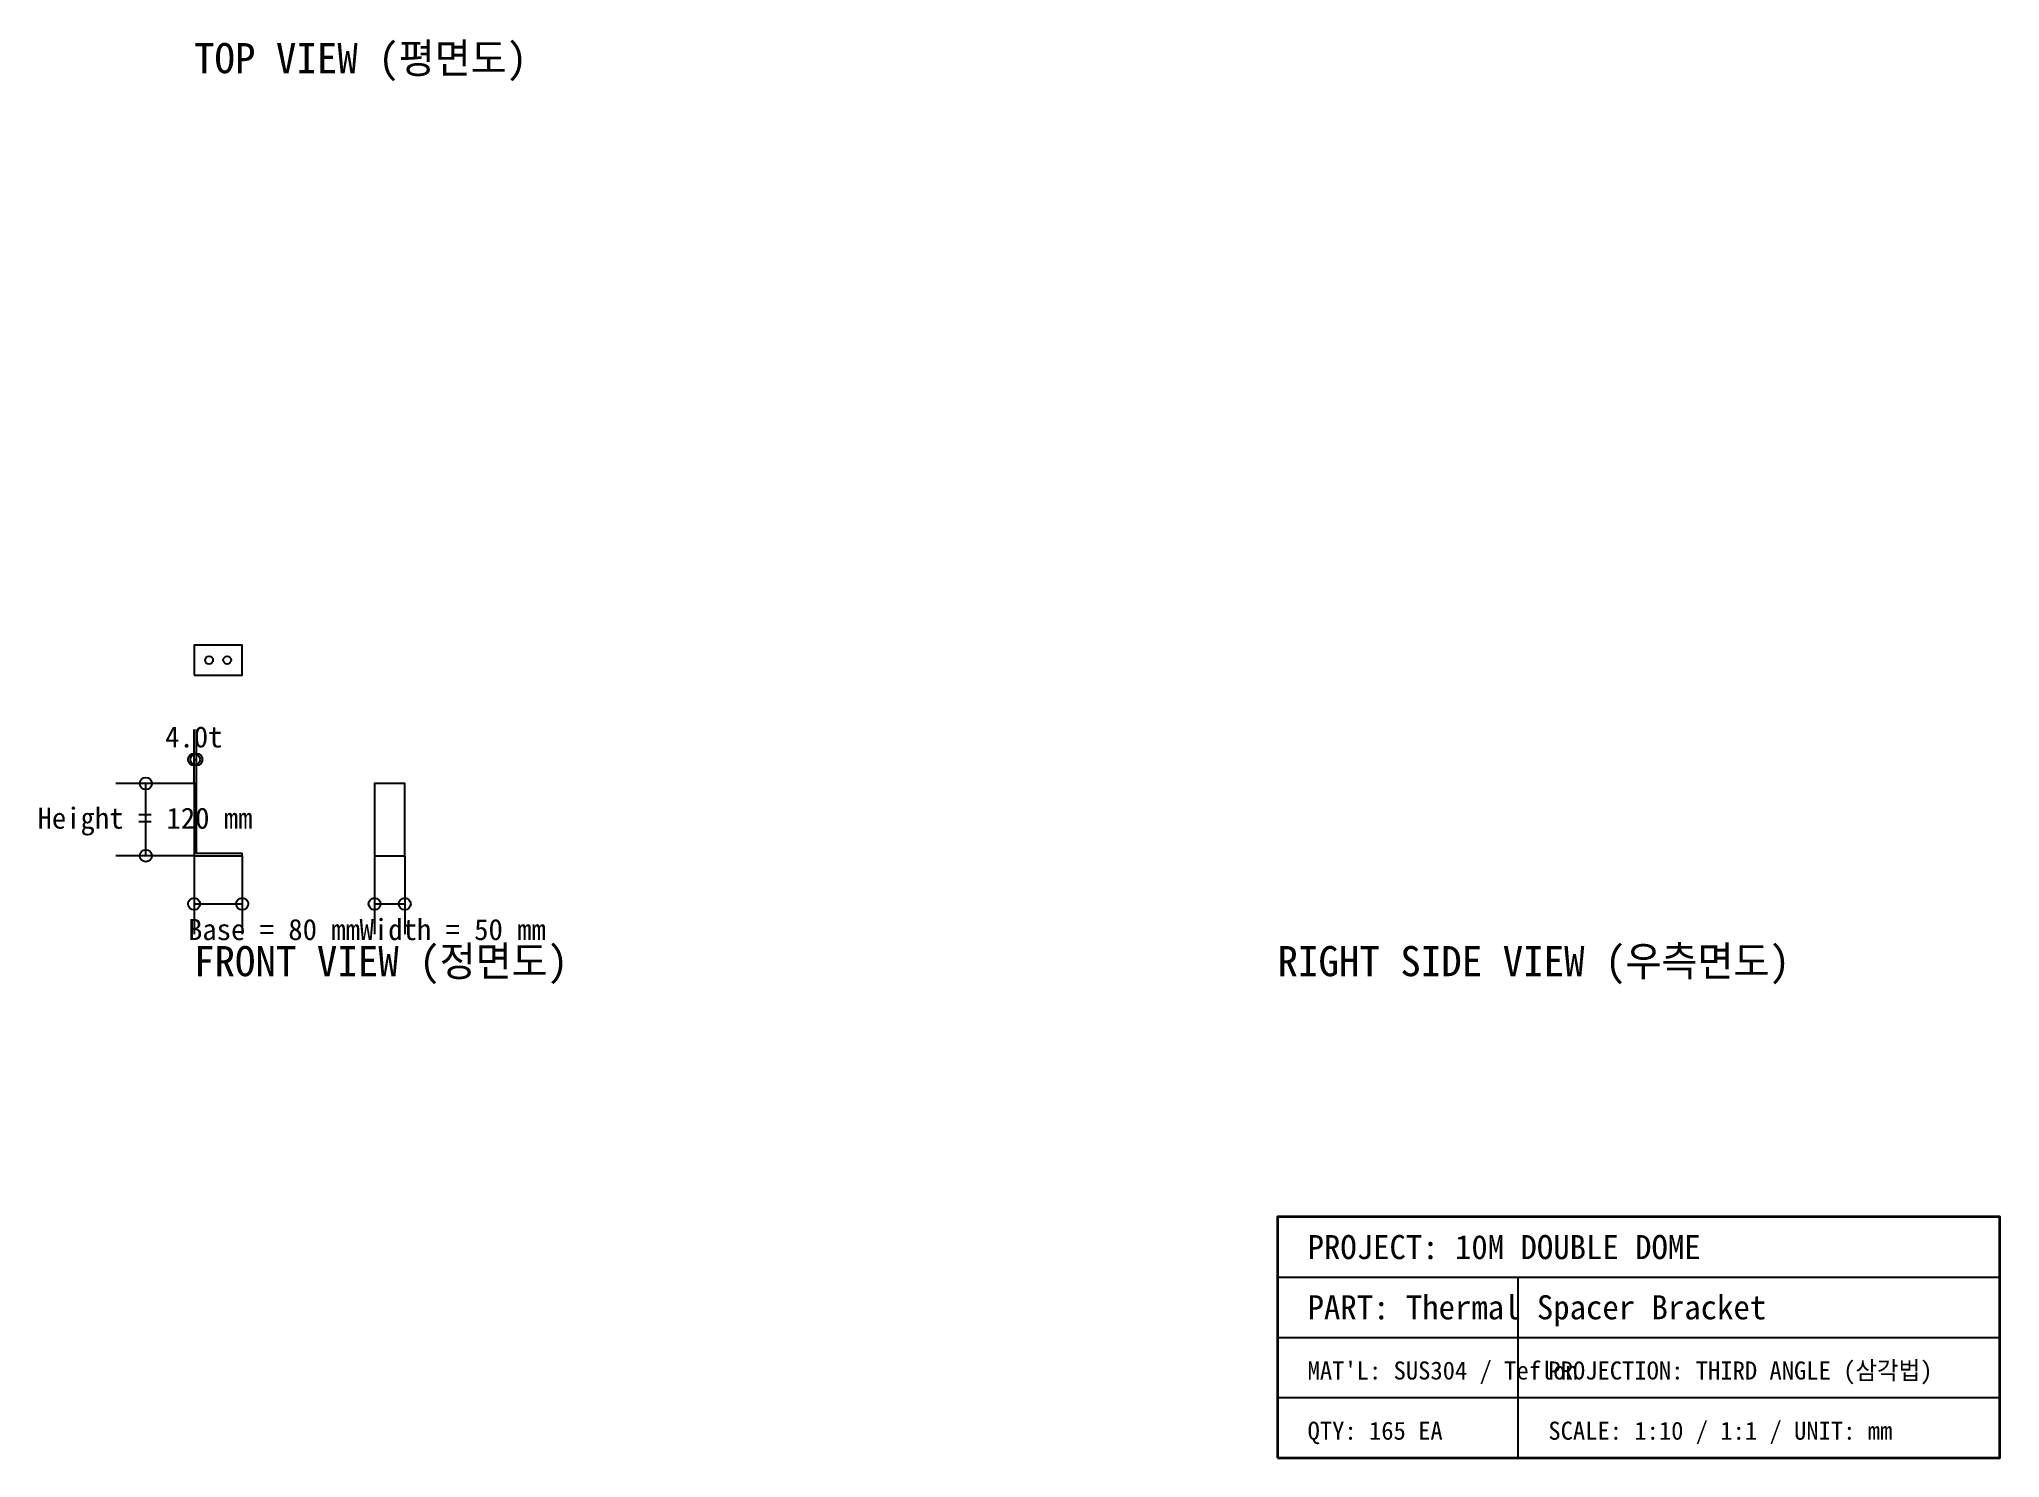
# Model space of a CAD drawing. Header units: metres. Extents: x -257 to 3000, y -1000 to 1356.
import ezdxf

# ---------------------------------------------------------------- set-up
doc = ezdxf.new("R2010")
doc.units = ezdxf.units.M

msp = doc.modelspace()

# ---------------------------------------------------------------- linework, layer by layer
at = {"color": 9}
for p, q in [((0, 120), (0, 210)), ((4, 120), (4, 210)), ((0, 120), (-130, 120)), ((0, 0), (-130, 0)), ((0, 0), (0, -130)), ((80, 0), (80, -130)), ((300, 0), (300, -130)), ((350, 0), (350, -130))]:
    msp.add_line(p, q, dxfattribs=at)
at = {"color": 1}
for p, q in [((0, 160), (4, 160)), ((-80, 0), (-80, 120)), ((0, -80), (80, -80)), ((300, -80), (350, -80))]:
    msp.add_line(p, q, dxfattribs=at)
at = {"color": 7}
for p, q in [((1800, -700), (3000, -700)), ((2200, -1000), (2200, -700)), ((1800, -800), (3000, -800)), ((1800, -900), (3000, -900))]:
    msp.add_line(p, q, dxfattribs=at)
at = {"color": 3}
for points in [[(0, 300), (80, 300), (80, 350), (0, 350), (0, 300)], [(0, 0), (80, 0), (80, 4), (4, 4), (4, 120), (0, 120), (0, 0)], [(300, 0), (350, 0), (350, 120), (300, 120), (300, 0)]]:
    msp.add_lwpolyline(points, dxfattribs=at)
at = {"color": 7, "lineweight": 35}
msp.add_lwpolyline([(1800, -1000), (3000, -1000), (3000, -600), (1800, -600), (1800, -1000)], dxfattribs=at)
at = {"color": 1}
for centre, radius in [((25, 325), 6.5), ((55, 325), 6.5), ((0, 160), 10), ((4, 160), 10), ((-80, 120), 10), ((-80, 0), 10), ((0, -80), 10), ((80, -80), 10), ((300, -80), 10), ((350, -80), 10)]:
    msp.add_circle(centre, radius, dxfattribs=at)

# ---------------------------------------------------------------- texts
at = {"color": 4}
for s, p in [('TOP VIEW (평면도)', (0, 1300)), ('FRONT VIEW (정면도)', (0, -200)), ('RIGHT SIDE VIEW (우측면도)', (1800, -200))]:
    msp.add_text(s, height=50, dxfattribs=at).set_placement(p)
at = {"color": 2}
for s, p in [('4.0t', (-48, 180)), ('Height = 120 mm', (-260, 45)), ('Base = 80 mm', (-10, -140)), ('Width = 50 mm', (275, -140))]:
    msp.add_text(s, height=35, dxfattribs=at).set_placement(p)
at = {"color": 7}
for s, height, p in [('PROJECT: 10M DOUBLE DOME', 40, (1850, -670)), ("MAT'L: SUS304 / Teflon", 30, (1850, -870)), ('PROJECTION: THIRD ANGLE (삼각법)', 30, (2250, -870)), ('QTY: 165 EA', 30, (1850, -970)), ('SCALE: 1:10 / 1:1 / UNIT: mm', 30, (2250, -970))]:
    msp.add_text(s, height=height, dxfattribs=at).set_placement(p)
at = {"color": 3}
msp.add_text('PART: Thermal Spacer Bracket', height=40, dxfattribs=at).set_placement((1850, -770))

doc.saveas('drawing.dxf')
